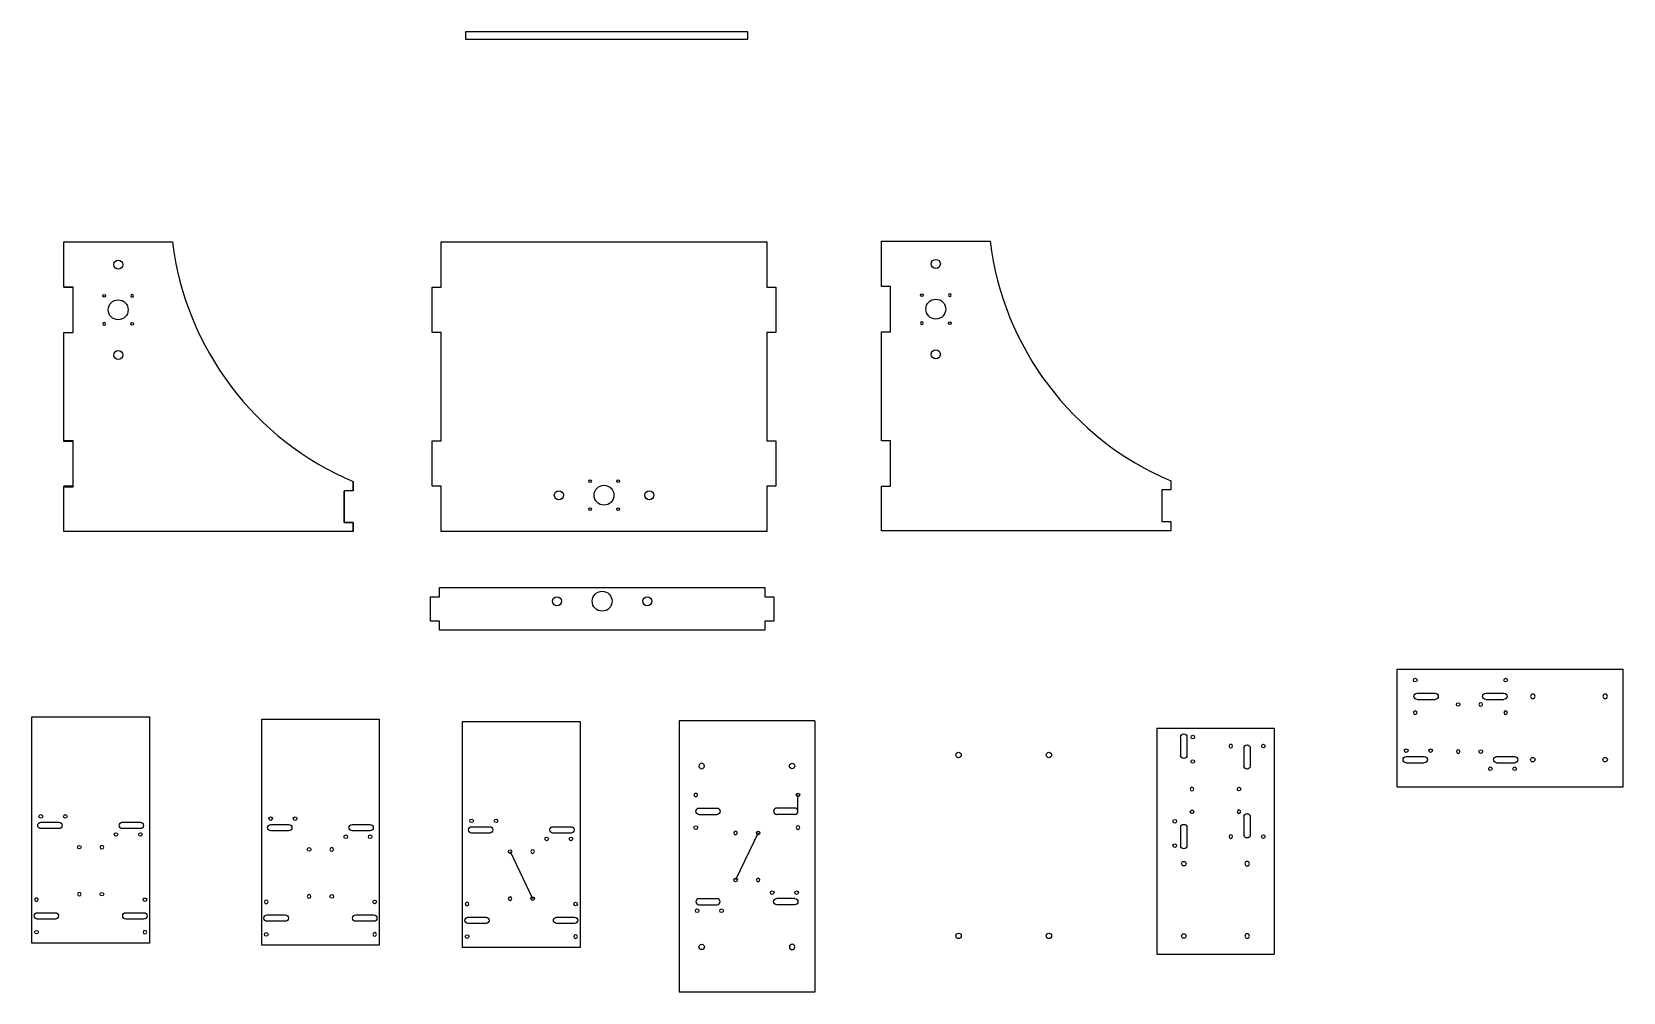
# Model space of a CAD drawing. Header units: millimetres. Extents: x -591 to 1169, y -509 to 553.
import ezdxf

# ---------------------------------------------------------------- set-up
doc = ezdxf.new("R2010")
doc.units = ezdxf.units.MM
for name, color, linetype in [('check', 3, 'Continuous'), ('Costruzione', 6, 'Continuous'), ('quote', 1, 'Continuous'), ('VISIBLE', 7, 'Continuous')]:
    doc.layers.add(name, color=color, linetype=linetype)

msp = doc.modelspace()

# ---------------------------------------------------------------- linework, layer by layer
for p, q in [((-545.6, 100.4, -312), (-555.6, 100.4, -312)), ((-545.6, 50.4, -312), (-555.6, 50.4, -312))]:
    msp.add_line(p, q)
msp.add_arc((-106.1, 361.1, -312), 332, 187.0425, 247.0425)
at = {"layer": 'check'}
for p, q in [((919.1, -282), (919.1, -152)), ((919.1, -152), (1169.1, -152)), ((1169.1, -282), (1169.1, -152)), ((941.1, -178.5), (961.1, -178.5)), ((941.1, -185.5), (961.1, -185.5)), ((1017.1, -178.5), (1037.1, -178.5)), ((1017.1, -185.5), (1037.1, -185.5)), ((929.1, -248.5), (949.1, -248.5)), ((929.1, -255.5), (949.1, -255.5)), ((1029.1, -248.5), (1049.1, -248.5)), ((1029.1, -255.5), (1049.1, -255.5)), ((919.1, -282), (1169.1, -282))]:
    msp.add_line(p, q, dxfattribs=at)
at = {"layer": 'check', "color": 1, "elevation": -312}
msp.add_lwpolyline([(-555.6, 49.7), (-545.6, 49.7), (-545.6, 99.7), (-555.6, 99.7), (-555.6, 220.4), (-545.6, 220.4), (-545.6, 270.4), (-555.6, 270.4), (-555.6, 320.4), (-435.6, 320.4, 0.267949), (-235.6, 55.4), (-235.6, 45.4), (-245.6, 45.4), (-245.6, 10.4), (-235.6, 10.4), (-235.6, 0.4), (-555.6, 0.4)], format="xyb", close=True, dxfattribs=at)
at = {"layer": 'check', "color": 1}
for centre, radius in [((-495.6, 295.4, -312), 5), ((-511.1, 260.9, -312), 1.5), ((-495.6, 245.4, -312), 11), ((-480.1, 229.9, -312), 1.5), ((-495.6, 195.4, -312), 5)]:
    msp.add_circle(centre, radius, dxfattribs=at)
at = {"layer": 'check', "color": 1, "extrusion": (0, 0, -1)}
for centre in [(480.1, 260.9, 312), (511.1, 229.9, 312)]:
    msp.add_circle(centre, 1.5, dxfattribs=at)
at = {"layer": 'check'}
for centre, radius in [((939.1, -164), 2), ((1039.1, -164), 2), ((986.6, -191), 2), ((929.1, -242), 2), ((956.1, -242), 2), ((1011.6, -243), 2), ((1022.1, -262), 2), ((1049.1, -262), 2), ((1069.1, -252), 2.5), ((1149.1, -252), 2.5)]:
    msp.add_circle(centre, radius, dxfattribs=at)
at = {"layer": 'check', "extrusion": (0, 0, -1)}
for centre, radius in [((-1011.6, -191), 2), ((-1069.1, -182), 2.5), ((-1149.1, -182), 2.5), ((-939.1, -200), 2), ((-1039.1, -200), 2), ((-986.6, -243), 2)]:
    msp.add_circle(centre, radius, dxfattribs=at)
for centre, start, end in [((-941.1, -182), 270, 90), ((-961.1, -182), 90, 270), ((-1017.1, -182), 270, 90), ((-1037.1, -182), 90, 270), ((-929.1, -252), 270, 90), ((-949.1, -252), 90, 270), ((-1029.1, -252), 270, 90), ((-1049.1, -252), 90, 270)]:
    msp.add_arc(centre, 3.5, start, end, dxfattribs=at)
at = {"layer": 'Costruzione', "color": 1}
for points in [[(-591.1, -454.7), (-591.1, -204.7), (-461.1, -204.7), (-461.1, -454.7)], [(-336.9, -457.2), (-336.9, -207.2), (-206.9, -207.2), (-206.9, -457.2)], [(-114.7, -459.6), (-114.7, -209.6), (15.3, -209.6), (15.3, -459.6)]]:
    msp.add_lwpolyline(points, close=True, dxfattribs=at)
for points in [[(-581.1, -321.2), (-561.1, -321.2, -1), (-561.1, -328.2), (-581.1, -328.2, -1)], [(-491.1, -321.2), (-471.1, -321.2, -1), (-471.1, -328.2), (-491.1, -328.2, -1)], [(-326.9, -323.7), (-306.9, -323.7, -1), (-306.9, -330.7), (-326.9, -330.7, -1)], [(-236.9, -323.7), (-216.9, -323.7, -1), (-216.9, -330.7), (-236.9, -330.7, -1)], [(-104.7, -326.1), (-84.7, -326.1, -1), (-84.7, -333.1), (-104.7, -333.1, -1)], [(-14.7, -326.1), (5.3, -326.1, -1), (5.3, -333.1), (-14.7, -333.1, -1)], [(-585.1, -421.2), (-565.1, -421.2, -1), (-565.1, -428.2), (-585.1, -428.2, -1)], [(-487.1, -421.2), (-467.1, -421.2, -1), (-467.1, -428.2), (-487.1, -428.2, -1)], [(-330.9, -423.7), (-310.9, -423.7, -1), (-310.9, -430.7), (-330.9, -430.7, -1)], [(-232.9, -423.7), (-212.9, -423.7, -1), (-212.9, -430.7), (-232.9, -430.7, -1)], [(-108.7, -426.1), (-88.7, -426.1, -1), (-88.7, -433.1), (-108.7, -433.1, -1)], [(-10.7, -426.1), (9.3, -426.1, -1), (9.3, -433.1), (-10.7, -433.1, -1)]]:
    msp.add_lwpolyline(points, format="xyb", close=True, dxfattribs=at)
for centre in [(-581.1, -314.7), (-554.1, -314.7), (-326.9, -317.2), (-299.9, -317.2), (-498.1, -334.7), (-471.1, -334.7), (-104.7, -319.6), (-77.7, -319.6), (-538.6, -348.7), (-284.4, -351.2), (-243.9, -337.2), (-216.9, -337.2), (-62.2, -353.6), (-21.7, -339.6), (5.3, -339.6), (-513.6, -400.7), (-466.1, -406.7), (-259.4, -403.2), (-37.2, -405.6), (-211.9, -409.2), (10.3, -411.6), (-586.1, -442.7), (-331.9, -445.2), (-109.7, -447.6)]:
    msp.add_circle(centre, 2, dxfattribs=at)
at = {"layer": 'Costruzione', "color": 1, "extrusion": (0, 0, -1)}
for centre in [(513.6, -348.7), (259.4, -351.2), (37.2, -353.6), (586.1, -406.7), (538.6, -400.7), (284.4, -403.2), (62.2, -405.6), (331.9, -409.2), (109.7, -411.6), (466.1, -442.7), (211.9, -445.2), (-10.3, -447.6)]:
    msp.add_circle(centre, 2, dxfattribs=at)
at = {"layer": 'quote'}
for points in [[(212.3, -333), (187.3, -385)], [(-62.2, -353.6), (-37.2, -405.6)]]:
    msp.add_lwpolyline(points, dxfattribs=at)
at = {"layer": 'VISIBLE'}
for p, q in [((-111.3, 552.7, 8), (-111.3, 544.7, 8)), ((200.7, 552.7, 8), (-111.3, 552.7, 8)), ((200.7, 544.7, 8), (200.7, 552.7, 8)), ((-111.3, 544.7, 8), (200.7, 544.7, 8)), ((-555.6, 320.4, -312), (-435.6, 320.4, -312)), ((-555.6, 270.4, -312), (-555.6, 320.4, -312)), ((-555.6, 270.4, -312), (-545.6, 270.4, -312)), ((-545.6, 220.4, -312), (-545.6, 270.4, -312)), ((-555.6, 220.4, -312), (-545.6, 220.4, -312)), ((-555.6, 100.4, -312), (-555.6, 220.4, -312)), ((-545.6, 50.4, -312), (-545.6, 100.4, -312)), ((-235.6, 45.4, -312), (-235.6, 55.4, -312)), ((-555.6, 0.4, -312), (-555.6, 50.4, -312)), ((-235.6, 45.4, -312), (-245.6, 45.4, -312)), ((-245.6, 10.4, -312), (-245.6, 45.4, -312)), ((-235.6, 0.4, -312), (-555.6, 0.4, -312)), ((-235.6, 10.4, -312), (-245.6, 10.4, -312)), ((-235.6, 0.4, -312), (-235.6, 10.4, -312)), ((124.8, -209), (124.8, -509)), ((274.8, -209), (124.8, -209)), ((274.8, -209), (274.8, -509)), ((653.1, -217), (653.1, -467)), ((653.1, -217), (783.1, -217)), ((679.6, -227), (679.6, -247)), ((686.6, -227), (686.6, -247)), ((783.1, -217), (783.1, -467)), ((749.6, -239), (749.6, -259)), ((756.6, -239), (756.6, -259)), ((256.3, -309), (256.3, -291)), ((146.8, -305.5), (166.8, -305.5)), ((146.8, -312.5), (166.8, -312.5)), ((252.8, -305.5), (232.8, -305.5)), ((252.8, -312.5), (232.8, -312.5)), ((749.6, -315), (749.6, -335)), ((756.6, -315), (756.6, -335)), ((679.6, -327), (679.6, -347)), ((686.6, -327), (686.6, -347)), ((146.8, -405.5), (166.8, -405.5)), ((146.8, -412.5), (166.8, -412.5)), ((252.8, -405.5), (232.8, -405.5)), ((252.8, -412.5), (232.8, -412.5)), ((653.1, -467), (783.1, -467)), ((274.8, -509), (124.8, -509))]:
    msp.add_line(p, q, dxfattribs=at)
at = {"layer": 'VISIBLE', "elevation": -312}
msp.add_lwpolyline([(-148.2, 50.4), (-148.2, 100.4), (-138.2, 100.4), (-138.2, 220.4), (-148.2, 220.4), (-148.2, 270.4), (-138.2, 270.4), (-138.2, 320.4), (221.8, 320.4), (221.8, 270.4), (231.8, 270.4), (231.8, 220.4), (221.8, 220.4), (221.8, 100.4), (231.8, 100.4), (231.8, 50.4), (221.8, 50.4), (221.8, 0.4), (-138.2, 0.4), (-138.2, 50.4)], close=True, dxfattribs=at)
at = {"layer": 'VISIBLE'}
msp.add_lwpolyline([(348.8, 50.4), (358.8, 50.4), (358.8, 100.4), (348.8, 100.4), (348.8, 221.2), (358.8, 221.2), (358.8, 271.2), (348.8, 271.2), (348.8, 321.2), (468.8, 321.2, 0.267949), (668.8, 56.2), (668.8, 46.2), (658.8, 46.2), (658.8, 11.2), (668.8, 11.2), (668.8, 1.2), (348.8, 1.2)], format="xyb", close=True, dxfattribs=at)
msp.add_lwpolyline([(-140.3, -98.8), (-150.3, -98.8), (-150.3, -71.8), (-140.3, -71.8), (-140.3, -61.8), (219.7, -61.8), (219.7, -71.8), (229.7, -71.8), (229.7, -98.8), (219.7, -98.8), (219.7, -108.8), (-140.3, -108.8)], close=True, dxfattribs=at)
at = {"layer": 'VISIBLE', "color": 5}
for centre, radius in [((-495.6, 295.4, -312), 5), ((-495.6, 245.4, -312), 11), ((-495.6, 195.4, -312), 5)]:
    msp.add_circle(centre, radius, dxfattribs=at)
at = {"layer": 'VISIBLE'}
for centre, radius in [((408.8, 296.2), 5), ((393.3, 261.7), 1.5), ((408.8, 246.2), 11), ((424.3, 230.7), 1.5), ((408.8, 196.2), 5), ((26.3, 55.9, -312), 1.5), ((57.3, 55.9, -312), 1.5), ((-8.2, 40.4, -312), 5), ((41.8, 40.4, -312), 11), ((91.8, 40.4, -312), 5), ((26.3, 24.9, -312), 1.5), ((57.3, 24.9, -312), 1.5), ((39.7, -76.8), 11), ((-10.3, -76.8), 5), ((89.7, -76.8), 5), ((693.1, -227), 2), ((433.9, -246.8, 8), 3), ((533.9, -246.8, 8), 3), ((771.1, -237), 2), ((249.8, -259), 3), ((693.1, -254), 2), ((256.3, -291), 2), ((744.1, -284.5), 2), ((692.1, -309.5), 2), ((143.3, -327), 2), ((212.3, -333), 2), ((673.1, -320), 2), ((673.1, -347), 2), ((771.1, -337), 2), ((683.1, -367), 2.5), ((187.3, -385), 2), ((227.8, -399), 2), ((254.8, -399), 2), ((144.8, -419), 2), ((171.8, -419), 2), ((149.8, -459), 3), ((433.9, -446.8, 8), 3), ((533.9, -446.8, 8), 3), ((683.1, -447), 2.5)]:
    msp.add_circle(centre, radius, dxfattribs=at)
at = {"layer": 'VISIBLE', "extrusion": (0, 0, -1)}
for centre, radius in [((-424.3, 261.7), 1.5), ((-393.3, 230.7), 1.5), ((-735.1, -237), 2), ((-149.8, -259), 3), ((-143.3, -291), 2), ((-692.1, -284.5), 2), ((-744.1, -309.5), 2), ((-187.3, -333), 2), ((-256.3, -327), 2), ((-735.1, -337), 2), ((-753.1, -367), 2.5), ((-212.3, -385), 2), ((-249.8, -459), 3), ((-753.1, -447), 2.5)]:
    msp.add_circle(centre, radius, dxfattribs=at)
for centre, start, end in [((-683.1, -227), 0, 180), ((-753.1, -239), 0, 180), ((-683.1, -247), 180, 0), ((-753.1, -259), 180, 0), ((-146.8, -309), 270, 90), ((-166.8, -309), 90, 270), ((-753.1, -315), 0, 180), ((-683.1, -327), 0, 180), ((-683.1, -347), 180, 0), ((-753.1, -335), 180, 0), ((-232.8, -409), 270, 90), ((-252.8, -409), 90, 270)]:
    msp.add_arc(centre, 3.5, start, end, dxfattribs=at)
at = {"layer": 'VISIBLE'}
for centre, start, end in [((232.8, -309), 90, 270), ((252.8, -309), 270, 90), ((146.8, -409), 90, 270), ((166.8, -409), 270, 90)]:
    msp.add_arc(centre, 3.5, start, end, dxfattribs=at)

doc.saveas('drawing.dxf')
